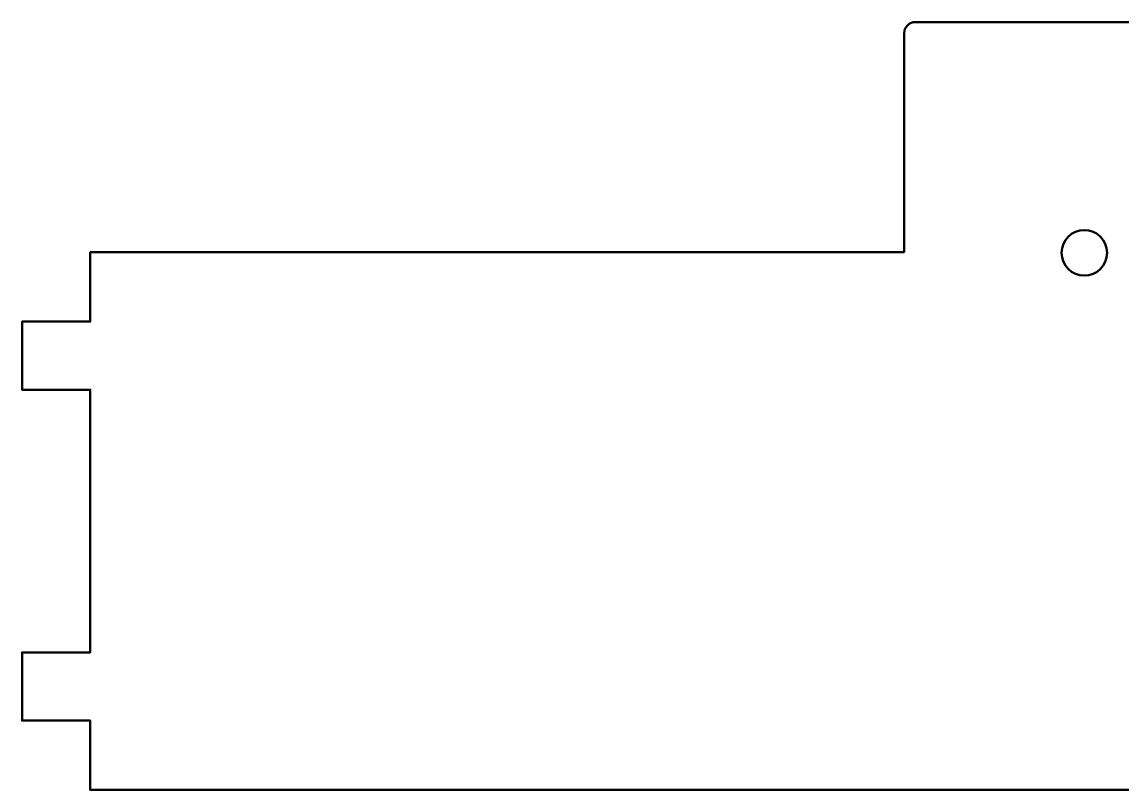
# Model space of a CAD drawing. Header units: inches. Extents: x 247 to 2765, y -1897 to -1110.
# Drawn here: x 2638.94 to 2687.36, y -1250.61 to -1216.83 of the extents above; entities that cross this region are included whole.
import ezdxf

# ---------------------------------------------------------------- set-up
doc = ezdxf.new("R2010")
doc.units = ezdxf.units.IN
doc.header["$MEASUREMENT"] = 0
doc.layers.add('Layer 1', color=7, linetype='Continuous')

msp = doc.modelspace()

# ---------------------------------------------------------------- linework, layer by layer
at = {"layer": 'Layer 1', "color": 18, "lineweight": 50, "true_color": 0x010101}
for points, knots in [([(2748.938, -1233.003), (2748.938, -1233.003), (2748.938, -1230.003), (2748.938, -1230.003), (2748.938, -1230.003), (2745.938, -1230.003), (2745.938, -1230.003), (2745.938, -1230.003), (2745.938, -1226.949), (2745.938, -1226.949), (2745.938, -1226.949), (2720.848, -1226.949), (2720.848, -1226.949), (2720.848, -1226.949), (2720.848, -1217.326), (2720.848, -1217.326), (2720.848, -1217.05), (2720.624, -1216.826), (2720.348, -1216.826), (2720.348, -1216.826), (2678.237, -1216.826), (2678.237, -1216.826), (2677.961, -1216.826), (2677.737, -1217.05), (2677.737, -1217.326), (2677.737, -1217.326), (2677.737, -1226.949), (2677.737, -1226.949), (2677.737, -1226.949), (2641.937, -1226.949), (2641.937, -1226.949), (2641.937, -1226.949), (2641.937, -1230.003), (2641.937, -1230.003), (2641.937, -1230.003), (2638.937, -1230.003), (2638.937, -1230.003), (2638.937, -1230.003), (2638.937, -1233.003), (2638.937, -1233.003), (2638.937, -1233.003), (2641.937, -1233.003), (2641.937, -1233.003), (2641.937, -1233.003), (2641.937, -1244.558), (2641.937, -1244.558), (2641.937, -1244.558), (2638.937, -1244.558), (2638.937, -1244.558), (2638.937, -1244.558), (2638.937, -1247.558), (2638.937, -1247.558), (2638.937, -1247.558), (2641.937, -1247.558), (2641.937, -1247.558), (2641.937, -1247.558), (2641.937, -1250.612), (2641.937, -1250.612), (2641.937, -1250.612), (2745.938, -1250.612), (2745.938, -1250.612), (2745.938, -1250.612), (2745.938, -1247.558), (2745.938, -1247.558), (2745.938, -1247.558), (2748.938, -1247.558), (2748.938, -1247.558), (2748.938, -1247.558), (2748.938, -1244.558), (2748.938, -1244.558), (2748.938, -1244.558), (2745.938, -1244.558), (2745.938, -1244.558), (2745.938, -1244.558), (2745.938, -1233.003), (2745.938, -1233.003), (2745.938, -1233.003), (2748.938, -1233.003), (2748.938, -1233.003)], [0, 0, 0, 0, 1, 1, 1, 2, 2, 2, 3, 3, 3, 4, 4, 4, 5, 5, 5, 6, 6, 6, 7, 7, 7, 8, 8, 8, 9, 9, 9, 10, 10, 10, 11, 11, 11, 12, 12, 12, 13, 13, 13, 14, 14, 14, 15, 15, 15, 16, 16, 16, 17, 17, 17, 18, 18, 18, 19, 19, 19, 20, 20, 20, 21, 21, 21, 22, 22, 22, 23, 23, 23, 24, 24, 24, 25, 25, 25, 26, 26, 26, 26]), ([(2685.665, -1227.981), (2685.113, -1227.981), (2684.665, -1227.533), (2684.665, -1226.981), (2684.665, -1226.428), (2685.113, -1225.981), (2685.665, -1225.981), (2686.216, -1225.981), (2686.665, -1226.429), (2686.665, -1226.981), (2686.665, -1227.533), (2686.217, -1227.981), (2685.665, -1227.981)], [0, 0, 0, 0, 1, 1, 1, 2, 2, 2, 3, 3, 3, 4, 4, 4, 4])]:
    msp.add_open_spline(points, degree=3, knots=knots, dxfattribs=at)

doc.saveas('drawing.dxf')
